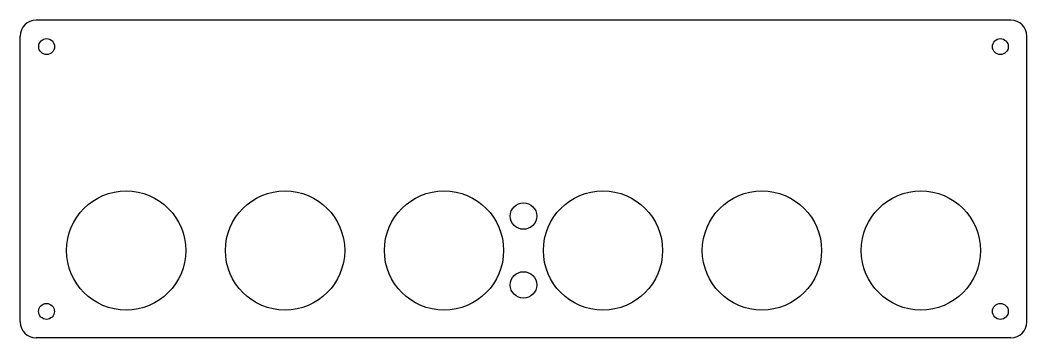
# Model space of a CAD drawing. Header units: millimetres. Extents: x -20 to 170, y -16 to 44.
import ezdxf

# ---------------------------------------------------------------- set-up
doc = ezdxf.new("R2010")
doc.units = ezdxf.units.MM

msp = doc.modelspace()

# ---------------------------------------------------------------- linework, layer by layer
for p, q in [((167, 43.5), (-17, 43.5)), ((-20, -13.5), (-20, 40.5)), ((170, -13.5), (170, 40.5)), ((167, -16.5), (-17, -16.5))]:
    msp.add_line(p, q)
at = {"color": 7, "linetype": 'Continuous'}
for centre, radius in [((-15, 38.5), 1.5), ((0, 0), 11.25), ((30, 0), 11.25), ((60, 0), 11.25), ((90, 0), 11.25), ((120, 0), 11.25), ((150, 0), 11.25), ((75, 6.5), 2.5), ((75, -6.5), 2.5), ((-15.02, -11.5), 1.5), ((165, -11.5), 1.5)]:
    msp.add_circle(centre, radius, dxfattribs=at)
msp.add_circle((165, 38.5), 1.5)
for centre, start, end in [((-17, 40.5), 90, 180), ((167, 40.5), 0, 90), ((-17, -13.5), 180, 270), ((167, -13.5), 270, 0)]:
    msp.add_arc(centre, 3, start, end)

doc.saveas('drawing.dxf')
